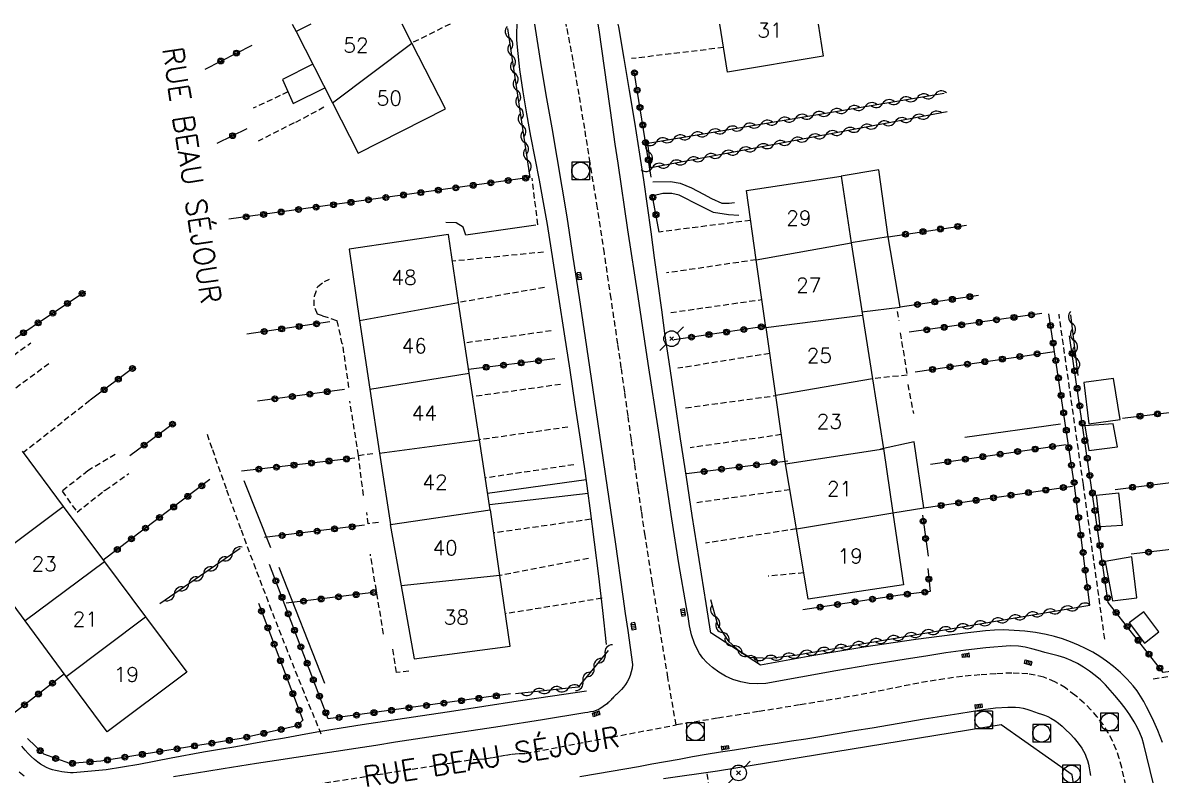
# Model space of a CAD drawing. Header units: millimetres. Extents: x 137000 to 138002, y 152999 to 154002.
# Drawn here: x 137753.2 to 137850, y 153936.1 to 154000.1 of the extents above; entities that cross this region are included whole.
import ezdxf
from ezdxf.enums import TextEntityAlignment as Align

# ---------------------------------------------------------------- set-up
doc = ezdxf.new("R2010")
doc.units = ezdxf.units.MM
doc.linetypes.add('DASHED', pattern=[0.75, 0.5, -0.25])
doc.layers.get('0').update_dxf_attribs({"linetype": 'CONTINUOUS'})
for name, color, linetype in [('W0001', 6, 'DASHED'), ('W0014', 7, 'CONTINUOUS'), ('W0017', 7, 'CONTINUOUS'), ('W0070', 7, 'DASHED'), ('W0101', 7, 'CONTINUOUS'), ('W0104', 1, 'CONTINUOUS'), ('W0112', 1, 'DASHED'), ('W0300', 7, 'CONTINUOUS'), ('W0310', 3, 'CONTINUOUS'), ('W0323', 7, 'CONTINUOUS'), ('W0401', 7, 'CONTINUOUS'), ('W0420', 7, 'CONTINUOUS'), ('W0473', 7, 'CONTINUOUS'), ('W0989', 7, 'CONTINUOUS'), ('W0991', 7, 'CONTINUOUS'), ('W1102', 7, 'CONTINUOUS')]:
    doc.layers.add(name, color=color, linetype=linetype)
doc.styles.get("Standard").update_dxf_attribs({"font": 'romans.shx', "width": 0.85})

# ---------------------------------------------------------------- blocks, each defined once
blk = doc.blocks.new('T473')
for p, q in [((0.500001, 0.500001), (1.000002, 1.000002)), ((-0.166667, 0.166667), (0.166667, -0.166667)), ((-0.166667, -0.166667), (0.166667, 0.166667)), ((-1.000002, -1.000002), (-0.500001, -0.500001))]:
    blk.add_line(p, q)
blk.add_ellipse((0, 0), major_axis=(0.471405, 0.471405), ratio=1, start_param=5.497787144, end_param=11.780972451)
blk = doc.blocks.new('T401')
for p, q in [((-0.3, 0.3), (0, 0.3)), ((-0.3, -0.25), (-0.3, 0.3)), ((-0.3, 0.15), (0, 0.15)), ((-0.3, 0), (0, 0)), ((0, 0.3), (0, -0.25)), ((-0.3, -0.15), (0, -0.15)), ((-0.3, -0.25), (-0.3, -0.3)), ((-0.3, -0.3), (0, -0.3)), ((0, -0.3), (0, -0.25))]:
    blk.add_line(p, q)
blk = doc.blocks.new('T420')
for p, q in [((0.75, 0.75), (-0.75, 0.75)), ((-0.75, 0.75), (-0.75, -0.75)), ((0.75, 0.75), (0.75, -0.75)), ((0.75, -0.75), (-0.75, -0.75))]:
    blk.add_line(p, q)
blk.add_ellipse((0, 0), major_axis=(-0.53, 0.53), ratio=1, start_param=3.926991, end_param=10.210176)
blk = doc.blocks.new('t310o')
at = {"color": 0, "linetype": 'Continuous'}
for centre, start, end in [((-0.5, 0.375), 216.8699, 323.1304), ((0.5, -0.375), 36.8699, 143.1303)]:
    blk.add_arc(centre, 0.625, start, end, dxfattribs=at)
blk = doc.blocks.new('t323o')
at = {"color": 0, "linetype": 'Continuous'}
for radius in [0.25, 0.15]:
    blk.add_circle((0, 0), radius, dxfattribs=at)

msp = doc.modelspace()

# ---------------------------------------------------------------- linework, layer by layer
at = {"layer": 'W0001'}
for points in [[(137808.735, 153940.395), (137808.049, 153944.416), (137807.383, 153948.441), (137806.736, 153952.469), (137806.11, 153956.5), (137805.805, 153958.535), (137805.509, 153960.572), (137805.22, 153962.61), (137804.937, 153964.649), (137804.654, 153966.687), (137804.37, 153968.726), (137804.08, 153970.763), (137803.784, 153972.8), (137803.214, 153976.652), (137802.638, 153980.503), (137802.048, 153984.352), (137801.435, 153988.198), (137800.966, 153991.103), (137800.492, 153994.009), (137799.989, 153996.91), (137799.428, 153999.8), (137799.385, 154000)], [(137847.166, 153934.522), (137846.648, 153936.784), (137846.432, 153937.546), (137846.175, 153938.296), (137845.867, 153939.028), (137845.498, 153939.732), (137845.059, 153940.422), (137844.567, 153941.075), (137844.026, 153941.689), (137843.438, 153942.257), (137842.667, 153942.918), (137841.85, 153943.536), (137840.964, 153944.068), (137840.005, 153944.461), (137838.656, 153944.745), (137837.282, 153944.808), (137835.922, 153944.744), (137834.583, 153944.65), (137833.085, 153944.518), (137831.594, 153944.323), (137830.111, 153944.081), (137828.635, 153943.803), (137827.166, 153943.509), (137825.697, 153943.212), (137824.226, 153942.928), (137822.75, 153942.669), (137819.247, 153942.094), (137815.744, 153941.523), (137812.24, 153940.957), (137808.735, 153940.395)], [(137752.264, 153932.173), (137756.339, 153932.411), (137760.406, 153932.767), (137764.461, 153933.24), (137768.501, 153933.83), (137791.491, 153937.458), (137792.052, 153937.471), (137792.609, 153937.53), (137793.161, 153937.619), (137793.709, 153937.723), (137794.258, 153937.826), (137794.811, 153937.912), (137795.37, 153937.966), (137795.932, 153937.972), (137808.735, 153940.395)]]:
    msp.add_lwpolyline(points, dxfattribs=at)
at = {"layer": 'W0014'}
for points in [[(137795.194, 154000), (137795.19, 153999.905), (137795.169, 153999.285), (137795.171, 153998.663), (137795.21, 153998.043), (137795.427, 153996.139), (137795.701, 153994.242), (137796.019, 153992.352), (137796.368, 153990.469), (137796.732, 153988.591), (137797.094, 153986.712), (137797.443, 153984.831), (137797.766, 153982.945), (137798.261, 153979.853), (137798.745, 153976.758), (137799.22, 153973.663), (137799.689, 153970.566), (137800.132, 153967.635), (137800.574, 153964.703), (137801.002, 153961.77), (137801.406, 153958.833), (137801.781, 153955.937), (137802.136, 153953.038), (137802.472, 153950.137), (137802.788, 153947.234)], [(137796.693, 154000), (137796.883, 153998.714), (137797.289, 153996.193), (137797.718, 153993.676), (137798.158, 153991.162), (137798.597, 153988.647), (137799.025, 153986.131), (137799.433, 153983.611), (137799.967, 153980.176), (137800.494, 153976.741), (137801.013, 153973.304), (137801.527, 153969.866), (137802.209, 153965.232), (137802.881, 153960.596), (137803.547, 153955.959), (137804.213, 153951.322), (137804.421, 153949.874), (137804.628, 153948.426), (137804.834, 153946.978), (137805.039, 153945.53)], [(137816.378, 153943.911), (137815.664, 153943.875), (137814.951, 153943.922), (137814.248, 153944.049), (137813.564, 153944.257), (137812.945, 153944.528), (137812.363, 153944.871), (137811.823, 153945.274), (137811.327, 153945.729), (137811.013, 153946.085), (137810.741, 153946.473), (137810.508, 153946.884), (137810.31, 153947.312), (137810.057, 153948.059), (137809.888, 153948.83), (137809.761, 153949.605), (137809.628, 153950.373), (137808.961, 153954.134), (137808.371, 153957.909), (137807.813, 153961.687), (137807.244, 153965.463), (137806.369, 153971.139), (137805.502, 153976.817), (137804.646, 153982.496), (137803.803, 153988.177), (137803.568, 153989.795), (137803.338, 153991.415), (137803.111, 153993.034), (137802.885, 153994.654), (137802.659, 153996.274), (137802.429, 153997.893), (137802.194, 153999.511), (137802.121, 154000)], [(137811.681, 153948.21), (137811.286, 153950.707), (137810.895, 153953.205), (137810.506, 153955.703), (137810.12, 153958.201), (137809.617, 153961.469), (137809.116, 153964.737), (137808.622, 153968.006), (137808.138, 153971.276), (137807.821, 153973.483), (137807.514, 153975.692), (137807.212, 153977.901), (137806.913, 153980.111), (137806.611, 153982.321), (137806.304, 153984.529), (137805.986, 153986.737), (137805.655, 153988.942), (137805.229, 153991.649), (137804.784, 153994.353), (137804.326, 153997.055), (137803.861, 153999.755), (137803.819, 154000)], [(137815.905, 153945.48), (137811.682, 153948.239)], [(137850.098, 153938.903), (137849.7, 153939.931), (137849.25, 153940.937), (137848.762, 153941.923), (137848.512, 153942.39), (137848.245, 153942.848), (137847.953, 153943.292), (137847.629, 153943.714), (137847.107, 153944.296), (137846.547, 153944.84), (137845.956, 153945.349), (137845.338, 153945.825), (137844.77, 153946.215), (137844.181, 153946.571), (137843.574, 153946.895), (137842.952, 153947.189), (137842.288, 153947.464), (137841.611, 153947.705), (137840.922, 153947.91), (137840.223, 153948.079), (137839.319, 153948.246), (137838.407, 153948.364), (137837.491, 153948.436), (137836.573, 153948.467), (137835.815, 153948.45), (137835.058, 153948.39), (137834.306, 153948.306), (137833.555, 153948.216), (137829.125, 153947.649), (137824.706, 153947.004), (137820.299, 153946.281), (137815.905, 153945.48)], [(137849.312, 153935.469), (137848.53, 153938.737), (137848.367, 153939.235), (137848.173, 153939.722), (137847.951, 153940.197), (137847.703, 153940.658), (137847.336, 153941.249), (137846.932, 153941.815), (137846.503, 153942.361), (137846.06, 153942.894), (137845.669, 153943.348), (137845.265, 153943.792), (137844.839, 153944.217), (137844.385, 153944.611), (137843.904, 153944.974), (137843.402, 153945.307), (137842.88, 153945.608), (137842.34, 153945.875), (137841.792, 153946.093), (137841.228, 153946.267), (137840.659, 153946.418), (137840.092, 153946.567), (137839.544, 153946.72), (137838.993, 153946.874), (137838.433, 153947.004), (137837.865, 153947.085), (137837.166, 153947.11), (137836.467, 153947.076), (137835.774, 153947.009), (137835.083, 153946.938), (137833.381, 153946.747), (137831.685, 153946.511), (137829.993, 153946.251), (137828.302, 153945.984), (137825.315, 153945.502), (137822.332, 153944.996), (137819.353, 153944.465), (137816.378, 153943.911)], [(137805.039, 153945.53), (137804.998, 153945.213), (137804.93, 153944.902), (137804.835, 153944.597), (137804.714, 153944.302), (137804.585, 153944.06), (137804.432, 153943.833), (137804.264, 153943.618), (137804.091, 153943.409), (137804.013, 153943.321), (137803.932, 153943.235), (137803.849, 153943.153), (137803.763, 153943.072), (137803.677, 153942.992), (137803.591, 153942.912), (137803.506, 153942.832), (137803.422, 153942.75), (137803.354, 153942.681), (137803.288, 153942.61), (137803.222, 153942.539), (137803.156, 153942.468), (137803.089, 153942.398), (137803.02, 153942.329), (137802.948, 153942.263), (137802.874, 153942.2), (137802.658, 153942.032), (137802.435, 153941.872), (137802.199, 153941.728), (137801.948, 153941.611), (137801.712, 153941.538), (137801.469, 153941.495), (137801.225, 153941.464), (137800.985, 153941.429), (137797.388, 153940.831), (137793.784, 153940.271), (137790.179, 153939.726), (137786.574, 153939.176), (137784.885, 153938.916), (137783.196, 153938.657), (137781.507, 153938.4), (137779.818, 153938.143), (137778.128, 153937.886), (137776.439, 153937.628), (137774.75, 153937.37), (137773.061, 153937.11), (137771.645, 153936.888), (137770.23, 153936.659), (137768.816, 153936.428), (137767.401, 153936.197), (137765.986, 153935.969)], [(137801.133, 153943.277), (137798.214, 153942.84), (137795.294, 153942.401), (137792.376, 153941.96), (137789.457, 153941.517), (137786.98, 153941.143), (137784.503, 153940.771), (137782.027, 153940.391), (137779.554, 153939.995), (137778.175, 153939.764), (137776.797, 153939.525), (137775.42, 153939.28), (137774.044, 153939.033), (137772.667, 153938.785), (137771.291, 153938.539), (137769.913, 153938.299), (137768.534, 153938.066), (137765.788, 153937.564), (137763.037, 153937.024), (137760.263, 153936.569), (137757.465, 153936.329), (137757.219, 153936.328), (137756.973, 153936.344), (137756.729, 153936.371), (137756.486, 153936.407), (137756.226, 153936.452), (137755.966, 153936.506), (137755.71, 153936.574), (137755.459, 153936.662), (137755.192, 153936.78), (137754.935, 153936.916), (137754.687, 153937.068), (137754.448, 153937.234), (137754.157, 153937.462), (137753.882, 153937.708), (137753.62, 153937.969), (137753.372, 153938.242), (137753.229, 153938.415), (137753.094, 153938.594)], [(137800.557, 153936.021), (137802.063, 153936.262), (137803.22, 153936.457), (137804.376, 153936.658), (137805.531, 153936.865), (137806.685, 153937.075), (137807.839, 153937.285), (137808.994, 153937.493), (137810.149, 153937.696), (137811.306, 153937.893), (137812.513, 153938.092), (137813.721, 153938.285), (137814.929, 153938.475), (137816.137, 153938.662), (137817.346, 153938.848), (137818.555, 153939.035), (137819.763, 153939.224), (137820.971, 153939.417), (137822.45, 153939.659), (137823.928, 153939.907), (137825.406, 153940.158), (137826.883, 153940.41), (137828.361, 153940.66), (137829.84, 153940.904), (137831.32, 153941.14), (137832.802, 153941.365), (137833.836, 153941.529), (137834.871, 153941.699), (137835.913, 153941.838), (137836.962, 153941.91), (137837.287, 153941.912), (137837.612, 153941.898), (137837.936, 153941.867), (137838.257, 153941.815), (137838.585, 153941.736), (137838.906, 153941.633), (137839.222, 153941.518), (137839.537, 153941.403), (137839.809, 153941.308), (137840.083, 153941.212), (137840.353, 153941.104), (137840.613, 153940.973), (137840.949, 153940.764), (137841.268, 153940.53), (137841.572, 153940.279), (137841.864, 153940.014), (137842.244, 153939.644), (137842.608, 153939.256), (137842.949, 153938.847), (137843.256, 153938.411), (137843.4, 153938.165), (137843.524, 153937.908), (137843.631, 153937.645), (137843.724, 153937.376), (137843.81, 153937.059), (137843.873, 153936.737), (137843.924, 153936.414), (137843.976, 153936.092)], [(137836.399, 153940.396), (137812.273, 153936.455)], [(137842.419, 153936.147), (137836.399, 153940.396)], [(137753.287, 153936.044), (137752.855, 153936.389)], [(137812.273, 153936.455), (137807.673, 153935.812)], [(137847.745, 153900.739), (137847.168, 153904.758), (137846.585, 153908.776), (137845.997, 153912.793), (137845.402, 153916.809), (137844.984, 153919.605), (137844.561, 153922.401), (137844.134, 153925.196), (137843.704, 153927.991), (137843.387, 153930.031), (137843.067, 153932.07), (137842.745, 153934.109), (137842.419, 153936.147)]]:
    msp.add_lwpolyline(points, dxfattribs=at)
at = {"layer": 'W0017'}
for points in [[(137806.772, 153986.586), (137808.275, 153986.596), (137809.077, 153986.469), (137810.04, 153986.073), (137811.081, 153985.529), (137811.755, 153985.148), (137812.631, 153984.756), (137813.267, 153984.753), (137813.703, 153984.817)], [(137814.081, 153983.729), (137813.188, 153983.774), (137811.927, 153983.983), (137810.799, 153984.532), (137808.996, 153985.432), (137808.367, 153985.58), (137807.617, 153985.589), (137806.798, 153985.4)], [(137796.802, 153982.901), (137790.863, 153982.031), (137790.638, 153982.736), (137790.021, 153983.085), (137789.156, 153983.129)], [(137792.711, 153960.106), (137801.094, 153961.267)], [(137801.251, 153960.082), (137792.865, 153959.104)]]:
    msp.add_lwpolyline(points, dxfattribs=at)
at = {"layer": 'W0070'}
for points in [[(137845.194, 153947.697), (137843.382, 153960.851), (137841.312, 153975.319)], [(137778.56, 153939.606), (137777.125, 153943.104), (137775.718, 153946.613), (137774.34, 153950.134), (137772.99, 153953.666), (137771.727, 153957.067), (137770.495, 153960.479), (137769.285, 153963.899), (137768.808, 153965.262)], [(137871.333, 153947.552), (137849.144, 153944.265)], [(137815.211, 153910.004), (137815.092, 153910.87), (137814.866, 153912.518), (137814.639, 153914.166), (137814.409, 153915.814), (137814.175, 153917.461), (137813.796, 153920.068), (137813.41, 153922.673), (137813.021, 153925.279), (137812.633, 153927.884), (137812.318, 153930.01), (137812.002, 153932.135), (137811.686, 153934.261), (137811.37, 153936.386)]]:
    msp.add_lwpolyline(points, dxfattribs=at)
at = {"layer": 'W0101'}
for points in [[(137776.088, 154000), (137776.417, 153999.368)], [(137786.258, 153998.383), (137785.432, 154000)], [(137813.113, 153995.905), (137812.457, 154000)], [(137820.828, 154000), (137821.242, 153997.27), (137813.113, 153995.905)], [(137776.417, 153999.368), (137779.516, 153993.302)], [(137789.119, 153992.783), (137786.258, 153998.383)], [(137779.516, 153993.302), (137781.707, 153989.015), (137789.119, 153992.783)], [(137815.55, 153979.95), (137814.714, 153985.832), (137822.78, 153987.058)], [(137822.78, 153987.058), (137823.642, 153981.402)], [(137790.238, 153976.317), (137789.37, 153982.11), (137780.927, 153980.855), (137781.822, 153974.794)], [(137823.642, 153981.402), (137824.581, 153975.242)], [(137816.396, 153974.188), (137816.368, 153974.19), (137815.55, 153979.95)], [(137791.138, 153970.317), (137790.238, 153976.317)], [(137781.822, 153974.794), (137782.685, 153968.947)], [(137824.581, 153975.242), (137825.442, 153969.817)], [(137817.217, 153968.402), (137816.396, 153974.188)], [(137792.012, 153964.64), (137791.138, 153970.317)], [(137825.442, 153969.817), (137826.383, 153963.881), (137826.384, 153963.909)], [(137782.685, 153968.947), (137783.52, 153963.497)], [(137818.04, 153962.604), (137817.217, 153968.402)], [(137792.957, 153958.695), (137792.928, 153958.696), (137792.012, 153964.64)], [(137826.384, 153963.909), (137827.185, 153958.428)], [(137753.12, 153963.664), (137756.619, 153958.97)], [(137783.52, 153963.497), (137784.448, 153957.443)], [(137818.977, 153957.062), (137818.04, 153962.604)], [(137756.619, 153958.97), (137760.118, 153954.277)], [(137793.756, 153953.095), (137792.957, 153958.695)], [(137827.185, 153958.428), (137828.081, 153952.299)], [(137784.448, 153957.443), (137784.419, 153957.445), (137785.349, 153952.219)], [(137828.081, 153952.299), (137819.987, 153951.091), (137818.977, 153957.062)], [(137760.118, 153954.277), (137763.616, 153949.583)], [(137753.387, 153949.234), (137749.9, 153953.949)], [(137794.614, 153947.081), (137793.756, 153953.095)], [(137785.349, 153952.219), (137786.455, 153946.007), (137794.614, 153947.081)], [(137756.875, 153944.518), (137753.387, 153949.234)], [(137763.616, 153949.583), (137767.115, 153944.889), (137760.362, 153939.803)], [(137760.362, 153939.803), (137756.875, 153944.518)]]:
    msp.add_lwpolyline(points, dxfattribs=at)
at = {"layer": 'W0104'}
for points in [[(137777.846, 153996.572), (137775.264, 153995.275), (137776.172, 153993.235), (137778.873, 153994.561)], [(137824.536, 153975.536), (137827.788, 153975.922), (137826.772, 153981.898), (137825.993, 153987.601), (137822.78, 153987.058)], [(137826.772, 153981.898), (137823.642, 153981.402)], [(137827.185, 153958.428), (137829.803, 153958.844), (137828.986, 153964.462), (137826.115, 153963.84)]]:
    msp.add_lwpolyline(points, dxfattribs=at)
for points in [[(137845.938, 153969.842), (137843.407, 153969.509), (137843.835, 153965.991), (137846.513, 153966.374)], [(137845.916, 153966), (137843.509, 153965.834), (137843.836, 153963.737), (137846.279, 153964.046)], [(137846.381, 153960.14), (137846.672, 153957.351), (137844.818, 153957.243), (137844.493, 153959.947)], [(137847.492, 153954.68), (137845.248, 153954.303), (137845.858, 153950.948), (137847.921, 153951.19)], [(137849.805, 153948.305), (137848.534, 153950.016), (137847.273, 153949.069), (137848.572, 153947.356)]]:
    msp.add_lwpolyline(points, close=True, dxfattribs=at)
at = {"layer": 'W0112'}
for points in [[(137789.525, 154000), (137786.259, 153998.383)], [(137812.778, 153997.996), (137804.959, 153997.06)], [(137775.729, 153994.229), (137772.765, 153992.833)], [(137778.78, 153992.926), (137776.255, 153991.559), (137776.256, 153991.588), (137773.201, 153990.031)], [(137796.972, 153982.935), (137796.508, 153986.889)], [(137815.074, 153983.298), (137807.307, 153982.31)], [(137797.473, 153980.604), (137789.712, 153979.826)], [(137815.55, 153979.95), (137807.922, 153978.827)], [(137780.35, 153972.804), (137779.901, 153974.763), (137779.872, 153974.764), (137778.679, 153975.172), (137778.254, 153975.338), (137777.943, 153976.047), (137777.984, 153976.854), (137778.257, 153977.678), (137778.829, 153978.111), (137779.271, 153978.291)], [(137797.541, 153977.581), (137790.238, 153976.317)], [(137808.285, 153975.463), (137816.03, 153976.571)], [(137827.549, 153975.564), (137827.682, 153974.777)], [(137798.12, 153973.908), (137790.756, 153972.865)], [(137827.802, 153973.731), (137828.395, 153970.146), (137825.664, 153969.852)], [(137755.396, 153971.115), (137750.952, 153967.828), (137749.524, 153969.866), (137751.762, 153971.384), (137753.853, 153972.876)], [(137780.912, 153969.076), (137780.379, 153972.802)], [(137816.709, 153971.979), (137808.898, 153970.721)], [(137798.922, 153969.349), (137791.447, 153968.308)], [(137828.443, 153969.349), (137828.923, 153966.868)], [(137758.871, 153967.972), (137753.215, 153963.538)], [(137781.719, 153963.314), (137780.997, 153967.916)], [(137809.553, 153967.362), (137817.217, 153968.402)], [(137799.539, 153965.721), (137792.012, 153964.64)], [(137817.689, 153965.079), (137809.948, 153963.961)], [(137761.042, 153963.405), (137758.717, 153962.005), (137756.52, 153960.282), (137757.787, 153958.484), (137760.075, 153960.303), (137760.194, 153960.355), (137762.202, 153961.784)], [(137782.153, 153959.911), (137781.719, 153963.314), (137782.941, 153963.483)], [(137800.033, 153962.519), (137792.514, 153961.384)], [(137818.415, 153960.389), (137810.327, 153959.27)], [(137783.423, 153957.621), (137782.55, 153957.493), (137782.425, 153958.452)], [(137801.483, 153957.881), (137793.239, 153956.721)], [(137818.977, 153957.062), (137811.254, 153955.848)], [(137783.86, 153948.121), (137782.736, 153954.911)], [(137801.299, 153954.543), (137793.756, 153953.095)], [(137819.608, 153953.333), (137816.558, 153953.038)], [(137802.439, 153951.162), (137794.219, 153949.849)], [(137786.011, 153944.978), (137784.965, 153944.858), (137784.615, 153947.072)]]:
    msp.add_lwpolyline(points, dxfattribs=at)
at = {"layer": 'W0300'}
for points in [[(137833.294, 153964.867), (137841.442, 153965.99)], [(137774.28, 153955.461), (137771.99, 153961.154)], [(137778.876, 153943.922), (137774.975, 153953.778)]]:
    msp.add_lwpolyline(points, dxfattribs=at)
at = {"layer": 'W0310'}
for points in [[(137794.411, 153999.613), (137796.311, 153986.947)], [(137831.798, 153992.527), (137806.585, 153987.779), (137806.345, 153989.872), (137831.528, 153994.111)], [(137842.934, 153970.097), (137842.328, 153975.271)], [(137771.672, 153955.392), (137764.822, 153950.702)], [(137811.663, 153951.054), (137812.249, 153948.944), (137813.133, 153947.569), (137813.988, 153946.782), (137814.997, 153946.152), (137816.697, 153946.066), (137818.878, 153946.33), (137843.916, 153950.586)], [(137802.951, 153946.735), (137800.399, 153943.591), (137795.083, 153943.046)]]:
    msp.add_lwpolyline(points, dxfattribs=at)
at = {"layer": 'W0323'}
for points in [[(137768.673, 153996.172), (137772.672, 153998.203)], [(137806.619, 153986.969), (137805.18, 153995.971)], [(137772.243, 153991.091), (137769.67, 153989.848)], [(137796.309, 153986.95), (137770.687, 153983.396)], [(137807.307, 153982.31), (137806.718, 153985.49)], [(137826.772, 153981.898), (137833.438, 153982.901)], [(137758.508, 153977.264), (137749.483, 153971.254)], [(137834.457, 153976.921), (137827.788, 153975.922)], [(137839.843, 153975.388), (137828.571, 153973.782)], [(137843.916, 153950.586), (137842.634, 153960.765), (137840.438, 153975.36)], [(137779.281, 153974.667), (137772.227, 153973.632)], [(137816.225, 153974.279), (137808.568, 153973.147)], [(137883.292, 153950.745), (137883.461, 153949.329), (137850.181, 153944.857), (137845.495, 153950.814), (137842.211, 153973.474)], [(137798.44, 153971.535), (137791.092, 153970.624)], [(137829.069, 153970.411), (137840.918, 153972.163)], [(137762.732, 153970.876), (137758.901, 153968)], [(137780.531, 153968.931), (137773.128, 153967.92)], [(137846.71, 153966.477), (137862.322, 153968.381)], [(137765.956, 153966.002), (137762.291, 153963.287)], [(137830.369, 153962.562), (137841.926, 153964.24)], [(137781.419, 153963.089), (137771.769, 153961.977)], [(137809.631, 153961.764), (137818.24, 153962.851)], [(137846.074, 153960.417), (137862.958, 153962.54)], [(137769.091, 153961.255), (137760.017, 153954.412)], [(137829.803, 153958.844), (137842.468, 153960.702)], [(137829.684, 153958.221), (137830.171, 153954.758)], [(137782.232, 153957.378), (137773.741, 153956.322)], [(137863.686, 153956.82), (137847.432, 153954.903)], [(137794.663, 153943.026), (137779.154, 153940.899), (137774.157, 153954.05)], [(137830.146, 153953.69), (137830.336, 153951.744), (137827.806, 153951.44), (137819.507, 153950.183)], [(137783.011, 153951.658), (137775.566, 153950.738)], [(137773.22, 153950.758), (137777.003, 153940.804), (137776.516, 153940.308), (137771.751, 153939.246), (137759.806, 153937.321), (137757.166, 153937.109), (137754.953, 153937.915), (137753.576, 153939.249)], [(137756.713, 153944.736), (137752.139, 153941.181)]]:
    msp.add_lwpolyline(points, dxfattribs=at)
at = {"layer": 'W1102'}
for points in [[(137777.685, 154000), (137776.417, 153999.368)], [(137779.516, 153993.302), (137786.258, 153998.383)], [(137815.55, 153979.95), (137823.642, 153981.402)], [(137781.822, 153974.794), (137790.238, 153976.317)], [(137816.368, 153974.19), (137824.581, 153975.242)], [(137782.685, 153968.947), (137791.138, 153970.317)], [(137825.442, 153969.817), (137817.217, 153968.402)], [(137783.52, 153963.497), (137792.012, 153964.64)], [(137818.04, 153962.604), (137826.383, 153963.881)], [(137749.9, 153953.949), (137756.619, 153958.97)], [(137784.448, 153957.443), (137792.928, 153958.696)], [(137818.977, 153957.062), (137827.185, 153958.428)], [(137760.118, 153954.277), (137753.387, 153949.234)], [(137793.756, 153953.095), (137785.349, 153952.219)], [(137756.875, 153944.518), (137763.616, 153949.583)]]:
    msp.add_lwpolyline(points, dxfattribs=at)

# ---------------------------------------------------------------- block references
at = {"layer": 'W0310'}
for p, rotation in [((137794.531, 153998.814), 278.5312080141941), ((137794.753, 153997.331), 278.5312080141941), ((137794.976, 153995.847), 278.5312080141941), ((137795.198, 153994.364), 278.5312080141941), ((137795.421, 153992.881), 278.5312080141941), ((137827.781, 153993.481), 9.555513678514739), ((137829.26, 153993.73), 9.555513678514739), ((137830.739, 153993.979), 9.555513678514739), ((137821.864, 153992.484), 9.555513678514739), ((137823.343, 153992.733), 9.555513678514739), ((137824.823, 153992.982), 9.555513678514739), ((137826.302, 153993.231), 9.555513678514739), ((137795.643, 153991.397), 278.5312080141941), ((137815.947, 153991.488), 9.555513678514739), ((137817.427, 153991.737), 9.555513678514739), ((137818.906, 153991.986), 9.555513678514739), ((137820.385, 153992.235), 9.555513678514739), ((137825.901, 153991.417), 190.6650227179576), ((137827.375, 153991.694), 190.6650227179576), ((137828.849, 153991.972), 190.6650227179576), ((137830.323, 153992.249), 190.6650227179576), ((137795.866, 153989.914), 278.5312080141941), ((137810.031, 153990.492), 9.555513678514739), ((137811.51, 153990.741), 9.555513678514739), ((137812.989, 153990.99), 9.555513678514739), ((137814.468, 153991.239), 9.555513678514739), ((137821.479, 153990.584), 190.6650227179576), ((137822.953, 153990.861), 190.6650227179576), ((137824.427, 153991.139), 190.6650227179576), ((137807.072, 153989.994), 9.555513678514739), ((137806.432, 153989.115), 96.54141842932418), ((137808.552, 153990.243), 9.555513678514739), ((137815.583, 153989.473), 190.6650227179576), ((137817.057, 153989.751), 190.6650227179576), ((137818.531, 153990.029), 190.6650227179576), ((137820.005, 153990.306), 190.6650227179576), ((137796.088, 153988.43), 278.5312080141941), ((137811.16, 153988.641), 190.6650227179576), ((137812.634, 153988.918), 190.6650227179576), ((137814.108, 153989.196), 190.6650227179576), ((137806.738, 153987.808), 190.6650227179576), ((137808.212, 153988.085), 190.6650227179576), ((137809.686, 153988.363), 190.6650227179576), ((137842.41, 153974.566), 96.68433670059397), ((137842.585, 153973.077), 96.68433670059397), ((137842.759, 153971.587), 96.68433670059397), ((137771.01, 153954.939), 214.3983320964696), ((137768.535, 153953.244), 214.3983320964696), ((137769.773, 153954.092), 214.3983320964696), ((137767.297, 153952.397), 214.3983320964696), ((137766.06, 153951.549), 214.3983320964696), ((137812.064, 153949.609), 285.5213099321563), ((137840, 153949.92), 9.64702223759747), ((137841.479, 153950.172), 9.64702223759747), ((137842.957, 153950.423), 9.64702223759747), ((137812.687, 153948.263), 302.7373322697627), ((137834.085, 153948.915), 9.64702223759747), ((137835.563, 153949.166), 9.64702223759747), ((137837.042, 153949.418), 9.64702223759747), ((137838.521, 153949.669), 9.64702223759747), ((137828.17, 153947.909), 9.64702223759747), ((137829.648, 153948.161), 9.64702223759747), ((137831.127, 153948.412), 9.64702223759747), ((137832.606, 153948.663), 9.64702223759747), ((137802.703, 153946.43), 230.9335947674472), ((137813.63, 153947.112), 317.3714299523822), ((137822.254, 153946.904), 9.64702223759747), ((137823.733, 153947.155), 9.64702223759747), ((137825.212, 153947.407), 9.64702223759747), ((137826.691, 153947.658), 9.64702223759747), ((137814.848, 153946.245), 328.0201451178721), ((137816.319, 153946.085), 357.1039764123466), ((137817.811, 153946.201), 6.901812374759465), ((137819.297, 153946.401), 9.64702223759747), ((137820.776, 153946.653), 9.64702223759747), ((137801.758, 153945.265), 230.9335947674472), ((137800.813, 153944.1), 230.9335947674472), ((137796.575, 153943.199), 185.8535522383912), ((137798.067, 153943.352), 185.8535522383912), ((137799.56, 153943.505), 185.8535522383912)]:
    msp.add_blockref('t310o', p, dxfattribs=dict(at, rotation=rotation))
at = {"layer": 'W0323'}
for p, rotation in [((137771.348, 153997.531), 26.92146313395772), ((137770.011, 153996.852), 26.92146313395772), ((137805.198, 153995.856), 99.08208492976718), ((137805.435, 153994.375), 99.08208492976718), ((137805.672, 153992.894), 99.08208492976718), ((137771.021, 153990.501), 205.7832631959871), ((137805.909, 153991.413), 99.08208492976718), ((137806.145, 153989.931), 99.08208492976718), ((137806.382, 153988.45), 99.08208492976718), ((137794.46, 153986.694), 187.896314767565), ((137795.946, 153986.9), 187.896314767565), ((137788.517, 153985.869), 187.896314767565), ((137790.003, 153986.075), 187.896314767565), ((137791.488, 153986.281), 187.896314767565), ((137792.974, 153986.487), 187.896314767565), ((137781.088, 153984.839), 187.896314767565), ((137782.574, 153985.045), 187.896314767565), ((137784.059, 153985.251), 187.896314767565), ((137785.545, 153985.457), 187.896314767565), ((137787.031, 153985.663), 187.896314767565), ((137806.761, 153985.26), 100.4934125717217), ((137773.659, 153983.809), 187.896314767565), ((137775.145, 153984.015), 187.896314767565), ((137776.631, 153984.221), 187.896314767565), ((137778.116, 153984.427), 187.896314767565), ((137779.602, 153984.633), 187.896314767565), ((137807.034, 153983.785), 100.4934125717217), ((137772.173, 153983.602), 187.896314767565), ((137832.705, 153982.791), 8.560889571353982), ((137828.255, 153982.121), 8.560889571353982), ((137829.739, 153982.345), 8.560889571353982), ((137831.222, 153982.568), 8.560889571353982), ((137758.222, 153977.074), 213.6611755514062), ((137756.974, 153976.243), 213.6611755514062), ((137829.271, 153976.144), 188.5180771501728), ((137830.755, 153976.366), 188.5180771501728), ((137832.238, 153976.589), 188.5180771501728), ((137833.722, 153976.811), 188.5180771501728), ((137755.725, 153975.411), 213.6611755514062), ((137837.481, 153975.052), 188.1097389691941), ((137838.966, 153975.263), 188.1097389691941), ((137754.477, 153974.58), 213.6611755514062), ((137775.195, 153974.068), 188.3460547654165), ((137776.679, 153974.285), 188.3460547654165), ((137778.163, 153974.503), 188.3460547654165), ((137815.987, 153974.244), 188.4096121708648), ((137831.541, 153974.205), 188.1097389691941), ((137833.026, 153974.417), 188.1097389691941), ((137834.511, 153974.628), 188.1097389691941), ((137835.996, 153974.84), 188.1097389691941), ((137840.59, 153974.353), 98.55664563808001), ((137753.228, 153973.748), 213.6611755514062), ((137773.711, 153973.85), 188.3460547654165), ((137810.052, 153973.366), 188.4096121708648), ((137811.536, 153973.586), 188.4096121708648), ((137813.02, 153973.805), 188.4096121708648), ((137814.503, 153974.024), 188.4096121708648), ((137830.056, 153973.994), 188.1097389691941), ((137840.813, 153972.869), 98.55664563808001), ((137795.558, 153971.178), 187.0674278470786), ((137797.046, 153971.362), 187.0674278470786), ((137835.004, 153971.289), 8.410845706261378), ((137836.488, 153971.508), 8.410845706261378), ((137837.972, 153971.727), 8.410845706261378), ((137839.456, 153971.947), 8.410845706261378), ((137841.036, 153971.386), 98.55664563808001), ((137842.426, 153971.99), 98.24617725017788), ((137762.5, 153970.702), 216.898163938194), ((137792.581, 153970.809), 187.0674278470786), ((137794.069, 153970.993), 187.0674278470786), ((137830.553, 153970.63), 8.410845706261378), ((137832.037, 153970.85), 8.410845706261378), ((137833.521, 153971.069), 8.410845706261378), ((137842.641, 153970.505), 98.24617725017788), ((137761.3, 153969.801), 216.898163938194), ((137841.259, 153969.903), 98.55664563808001), ((137760.101, 153968.901), 216.898163938194), ((137776.1, 153968.326), 187.7795700857191), ((137777.586, 153968.529), 187.7795700857191), ((137779.072, 153968.732), 187.7795700857191), ((137841.482, 153968.419), 98.55664563808001), ((137842.856, 153969.021), 98.24617725017788), ((137774.614, 153968.123), 187.7795700857191), ((137843.072, 153967.536), 98.24617725017788), ((137841.705, 153966.936), 98.55664563808001), ((137848.199, 153966.659), 6.953310268112813), ((137849.688, 153966.84), 6.953310268112813), ((137765.907, 153965.966), 216.5328227282677), ((137841.929, 153965.453), 98.55664563808001), ((137843.287, 153966.052), 98.24617725017788), ((137764.702, 153965.073), 216.5328227282677), ((137843.502, 153964.567), 98.24617725017788), ((137763.496, 153964.18), 216.5328227282677), ((137836.307, 153963.424), 8.261239152696843), ((137837.791, 153963.64), 8.261239152696843), ((137839.276, 153963.855), 8.261239152696843), ((137840.76, 153964.071), 8.261239152696843), ((137842.152, 153963.97), 98.55664563808001), ((137776.239, 153962.492), 186.5733808026408), ((137777.73, 153962.664), 186.5733808026408), ((137779.22, 153962.836), 186.5733808026408), ((137780.71, 153963.007), 186.5733808026408), ((137815.584, 153962.516), 7.196268514427001), ((137817.072, 153962.704), 7.196268514427001), ((137831.853, 153962.778), 8.261239152696843), ((137833.338, 153962.993), 8.261239152696843), ((137834.822, 153963.209), 8.261239152696843), ((137842.375, 153962.486), 98.55664563808001), ((137843.717, 153963.083), 98.24617725017788), ((137773.259, 153962.149), 186.5733808026408), ((137774.749, 153962.32), 186.5733808026408), ((137811.119, 153961.952), 7.196268514427001), ((137812.607, 153962.14), 7.196268514427001), ((137814.096, 153962.328), 7.196268514427001), ((137843.932, 153961.598), 98.24617725017788), ((137768.4, 153960.734), 217.0211400033465), ((137841.676, 153960.586), 8.345958290551767), ((137842.598, 153961.003), 98.55664563808001), ((137847.562, 153960.604), 7.166778635758476), ((137849.051, 153960.791), 7.166778635758476), ((137767.203, 153959.831), 217.0211400033465), ((137835.739, 153959.715), 8.345958290551767), ((137837.224, 153959.933), 8.345958290551767), ((137838.708, 153960.15), 8.345958290551767), ((137840.192, 153960.368), 8.345958290551767), ((137844.147, 153960.114), 98.24617725017788), ((137766.005, 153958.928), 217.0211400033465), ((137831.287, 153959.062), 8.345958290551767), ((137832.771, 153959.279), 8.345958290551767), ((137834.255, 153959.497), 8.345958290551767), ((137842.791, 153959.515), 97.1783540396295), ((137844.362, 153958.629), 98.24617725017788), ((137764.807, 153958.025), 217.0211400033465), ((137829.753, 153957.729), 278.0049823615391), ((137842.979, 153958.027), 97.1783540396295), ((137763.61, 153957.121), 217.0211400033465), ((137776.718, 153956.692), 187.0893020065383), ((137778.207, 153956.877), 187.0893020065383), ((137779.695, 153957.062), 187.0893020065383), ((137781.184, 153957.248), 187.0893020065383), ((137844.578, 153957.145), 98.24617725017788), ((137762.412, 153956.218), 217.0211400033465), ((137775.23, 153956.507), 187.0893020065383), ((137829.962, 153956.243), 278.0049823615391), ((137843.166, 153956.539), 97.1783540396295), ((137844.793, 153955.66), 98.24617725017788), ((137761.215, 153955.315), 217.0211400033465), ((137843.354, 153955.051), 97.1783540396295), ((137848.922, 153955.079), 186.7264026649639), ((137845.008, 153954.176), 98.24617725017788), ((137830.233, 153952.797), 275.5764658580294), ((137843.541, 153953.562), 97.1783540396295), ((137774.69, 153952.648), 110.8053443284446), ((137843.729, 153952.074), 97.1783540396295), ((137845.223, 153952.691), 98.24617725017788), ((137775.223, 153951.246), 110.8053443284446), ((137777.055, 153950.922), 187.0444915793919), ((137778.543, 153951.106), 187.0444915793919), ((137780.032, 153951.29), 187.0444915793919), ((137781.521, 153951.474), 187.0444915793919), ((137783.009, 153951.658), 187.0444915793919), ((137823.956, 153950.857), 188.6127849496025), ((137825.439, 153951.082), 188.6127849496025), ((137826.922, 153951.306), 188.6127849496025), ((137828.408, 153951.512), 186.8517032744811), ((137829.897, 153951.691), 186.8517032744811), ((137845.438, 153951.207), 98.24617725017788), ((137773.485, 153950.061), 290.8092052581912), ((137775.755, 153949.843), 110.8053443284446), ((137820.99, 153950.408), 188.6127849496025), ((137822.473, 153950.632), 188.6127849496025), ((137846.177, 153949.947), 128.1899199604827), ((137774.018, 153948.659), 290.8092052581912), ((137776.288, 153948.441), 110.8053443284446), ((137847.105, 153948.768), 128.1899199604827), ((137774.551, 153947.257), 290.8092052581912), ((137776.821, 153947.039), 110.8053443284446), ((137848.032, 153947.589), 128.1899199604827), ((137848.959, 153946.41), 128.1899199604827), ((137775.084, 153945.854), 290.8092052581912), ((137777.354, 153945.637), 110.8053443284446), ((137849.887, 153945.231), 128.1899199604827), ((137775.616, 153944.452), 290.8092052581912), ((137777.887, 153944.235), 110.8053443284446), ((137754.508, 153943.022), 217.8550323577577), ((137755.692, 153943.942), 217.8550323577577), ((137776.149, 153943.05), 290.8092052581912), ((137753.323, 153942.101), 217.8550323577577), ((137778.419, 153942.832), 110.8053443284446), ((137788.994, 153942.248), 187.8091789482405), ((137790.48, 153942.452), 187.8091789482405), ((137791.966, 153942.656), 187.8091789482405), ((137793.452, 153942.86), 187.8091789482405), ((137776.682, 153941.648), 290.8092052581912), ((137778.952, 153941.43), 110.8053443284446), ((137781.563, 153941.229), 187.8091789482405), ((137783.049, 153941.433), 187.8091789482405), ((137784.535, 153941.637), 187.8091789482405), ((137786.021, 153941.841), 187.8091789482405), ((137787.507, 153942.045), 187.8091789482405), ((137776.585, 153940.378), 225.5245652175817), ((137780.077, 153941.026), 187.8091789482405), ((137772.219, 153939.35), 192.5644512827826), ((137773.684, 153939.677), 192.5644512827826), ((137775.148, 153940.003), 192.5644512827826), ((137754.653, 153938.205), 135.9087096799168), ((137766.301, 153938.368), 189.1548065400317), ((137767.782, 153938.606), 189.1548065400317), ((137769.263, 153938.845), 189.1548065400317), ((137770.744, 153939.084), 189.1548065400317), ((137755.97, 153937.544), 159.9877956127547), ((137760.378, 153937.413), 189.1548065400317), ((137761.859, 153937.652), 189.1548065400317), ((137763.339, 153937.89), 189.1548065400317), ((137764.82, 153938.129), 189.1548065400317), ((137757.393, 153937.127), 184.5911727887663), ((137758.888, 153937.247), 184.5911727887663)]:
    msp.add_blockref('t323o', p, dxfattribs=dict(at, rotation=rotation))
at = {"layer": 'W0401'}
for p, rotation in [((137800.352, 153978.536), 188.7104805980476), ((137809.477, 153949.996), 9.804644573370602), ((137804.963, 153948.754), 188.1218822161325), ((137833.36, 153946.458), 97.27007999007289), ((137838.732, 153945.844), 75.13862783383081), ((137801.903, 153941.475), 108.5394276677304), ((137834.486, 153941.841), 279.2984394466588), ((137812.929, 153938.308), 279.1319330950722)]:
    msp.add_blockref('T401', p, dxfattribs=dict(at, rotation=rotation))
at = {"layer": 'W0420'}
for p in [(137800.612, 153987.498), (137834.91, 153940.808), (137845.599, 153940.64), (137810.372, 153939.829), (137839.823, 153939.691), (137842.363, 153936.222)]:
    msp.add_blockref('T420', p, dxfattribs=at)
at = {"layer": 'W0473'}
for p in [(137808.361, 153973.243), (137814.052, 153936.312)]:
    msp.add_blockref('T473', p, dxfattribs=at)

# ---------------------------------------------------------------- texts
at = {"layer": 'W0989'}
for rotation, p in [(278.6058, (137765.049, 153997.91)), (9.0081, (137782.265, 153935.103))]:
    msp.add_text('RUE BEAU SÉJOUR   ', height=1.75, rotation=rotation, dxfattribs=at).set_placement(p)
at = {"layer": 'W0991'}
for s, p in [('31', (137816.723, 153999.481)), ('52', (137781.511, 153998.19)), ('50', (137784.347, 153993.699)), ('29', (137819.183, 153983.504)), ('48', (137785.6, 153978.452)), ('27', (137820.024, 153977.795)), ('46', (137786.466, 153972.632)), ('25', (137820.928, 153971.822)), ('44', (137787.33, 153966.907)), ('23', (137821.771, 153966.21)), ('42', (137788.232, 153961.042)), ('21', (137822.641, 153960.486)), ('40', (137789.096, 153955.457)), ('19', (137823.544, 153954.76)), ('23', (137754.995, 153954.102)), ('38', (137790.043, 153949.551)), ('21', (137758.488, 153949.397)), ('19', (137761.981, 153944.693))]:
    msp.add_text(s, height=1.25, dxfattribs=at).set_placement(p, align=Align.MIDDLE_CENTER)

doc.saveas('drawing.dxf')
